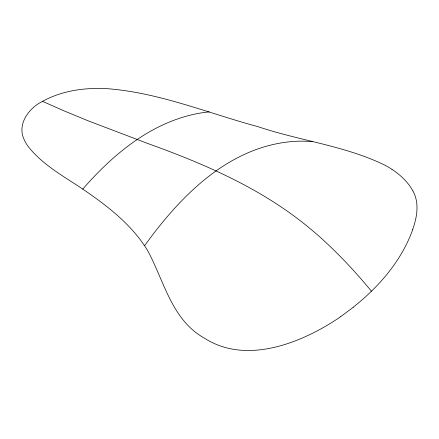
<?xml version="1.0" encoding="UTF-8"?>
<svg xmlns="http://www.w3.org/2000/svg" width="439" height="439" viewBox="0 0 439 439"><rect width="100%" height="100%" fill="white"/><g stroke="black" fill="none" stroke-linecap="round" stroke-linejoin="round"><path stroke-width="0.66" d="M412.649 229.515C417.077 217.261 419.558 202.906 412.912 190.938M144.563 245.73C179.792 196.957 227.139 147.932 290.338 141.704A285.888 158.989 -61.7 0 1 312.359 141.671M353.186 307.36L340.373 316.87M42.534 101.343L64.083 110.875L88.085 120.791L148.393 143.729C205.49 164.274 262.209 188.874 309.314 227.951A255.059 147.257 60 0 1 317.973 235.299C337.322 252.43 355.08 271.318 371.487 291.271M340.362 316.865A253.978 146.631 0 0 1 324.24 327.017C288.895 347.205 241.785 362.087 204.53 338.244C171.874 320.009 164.334 281.8 148.086 251.366A238.366 137.621 0 0 0 144.64 245.845C130.542 224.998 110.842 208.695 90.379 194.395C69.17 179.002 44.355 167.254 27.942 146.203A86.022 49.662 0 0 1 24.15 139.558C16.885 124.555 28.524 108.537 41.749 101.793C61.29 90.703 84.381 87.515 106.562 88.629C158.852 92.442 207.987 113.213 258.132 126.712C300.238 140.93 345.548 145.715 385.64 165.547A100.218 57.86 0 0 1 391.983 169.372M412.742 229.526A347.573 200.667 0 0 1 353.088 307.316M391.978 169.377A104.125 60.116 0 0 1 412.896 190.943M209.255 111.901A251.75 141.265 -61.4 0 0 187.744 115.819C150.176 125.9 118.53 150.593 92.311 178.536A246.674 138.417 -61.4 0 0 82.686 189.171"/></g></svg>
